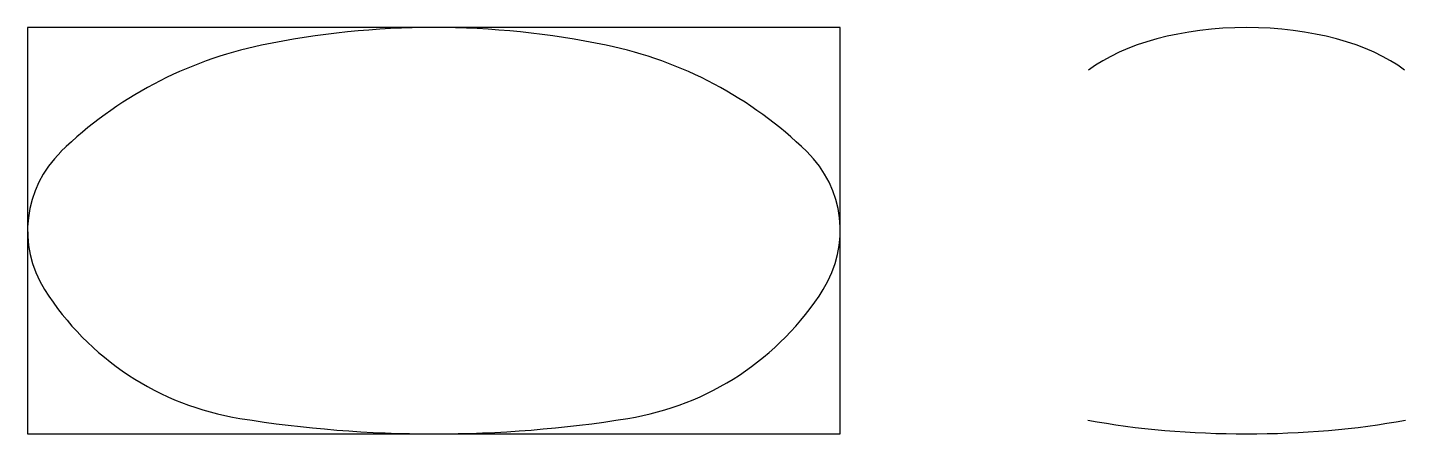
# Model space of a CAD drawing. Header units: metres. Extents: x 3529.28 to 3532.67, y -2092.87 to -2091.86.
import ezdxf

# ---------------------------------------------------------------- set-up
doc = ezdxf.new("R2010")
doc.units = ezdxf.units.M
doc.header["$LTSCALE"] = 0.05
doc.header["$MEASUREMENT"] = 0
doc.layers.add('CABLES', color=6, linetype='Continuous')
doc.layers.add('Siluetas', color=2, linetype='Continuous')

msp = doc.modelspace()

# ---------------------------------------------------------------- linework, layer by layer
at = {"layer": 'CABLES'}
msp.add_lwpolyline([(3529.2827, -2092.8583), (3531.2827, -2092.8583), (3531.2827, -2091.8583), (3529.2827, -2091.8583)], close=True, dxfattribs=at)
at = {"layer": 'Siluetas'}
for centre, radius, start, end in [((3530.2827, -2093.9454), 2.0871, 78.2714, 101.7286), ((3530.0617, -2092.881), 1, 101.7286, 134.1665), ((3530.5036, -2092.881), 1, 45.8335, 78.2714), ((3529.554, -2092.3583), 0.2713, 134.1665, 212.3233), ((3531.0113, -2092.3583), 0.2713, 327.6767, 45.8335), ((3529.9162, -2092.1291), 0.7, 212.3233, 260.883), ((3530.6491, -2092.1291), 0.7, 279.117, 327.6767), ((3530.2827, -2089.8458), 3.0126, 260.883, 279.117)]:
    msp.add_arc(centre, radius, start, end, dxfattribs=at)
for centre, major_axis, ratio, start_param, end_param in [((3532.2827, -2092.0901), (-0.4646, 0), 0.498963, 3.720895, 5.703883), ((3532.2827, -2092.6265), (-0.7503, 0), 0.308976, 1.022851, 2.118742)]:
    msp.add_ellipse(centre, major_axis=major_axis, ratio=ratio, start_param=start_param, end_param=end_param, dxfattribs=at)

doc.saveas('drawing.dxf')
